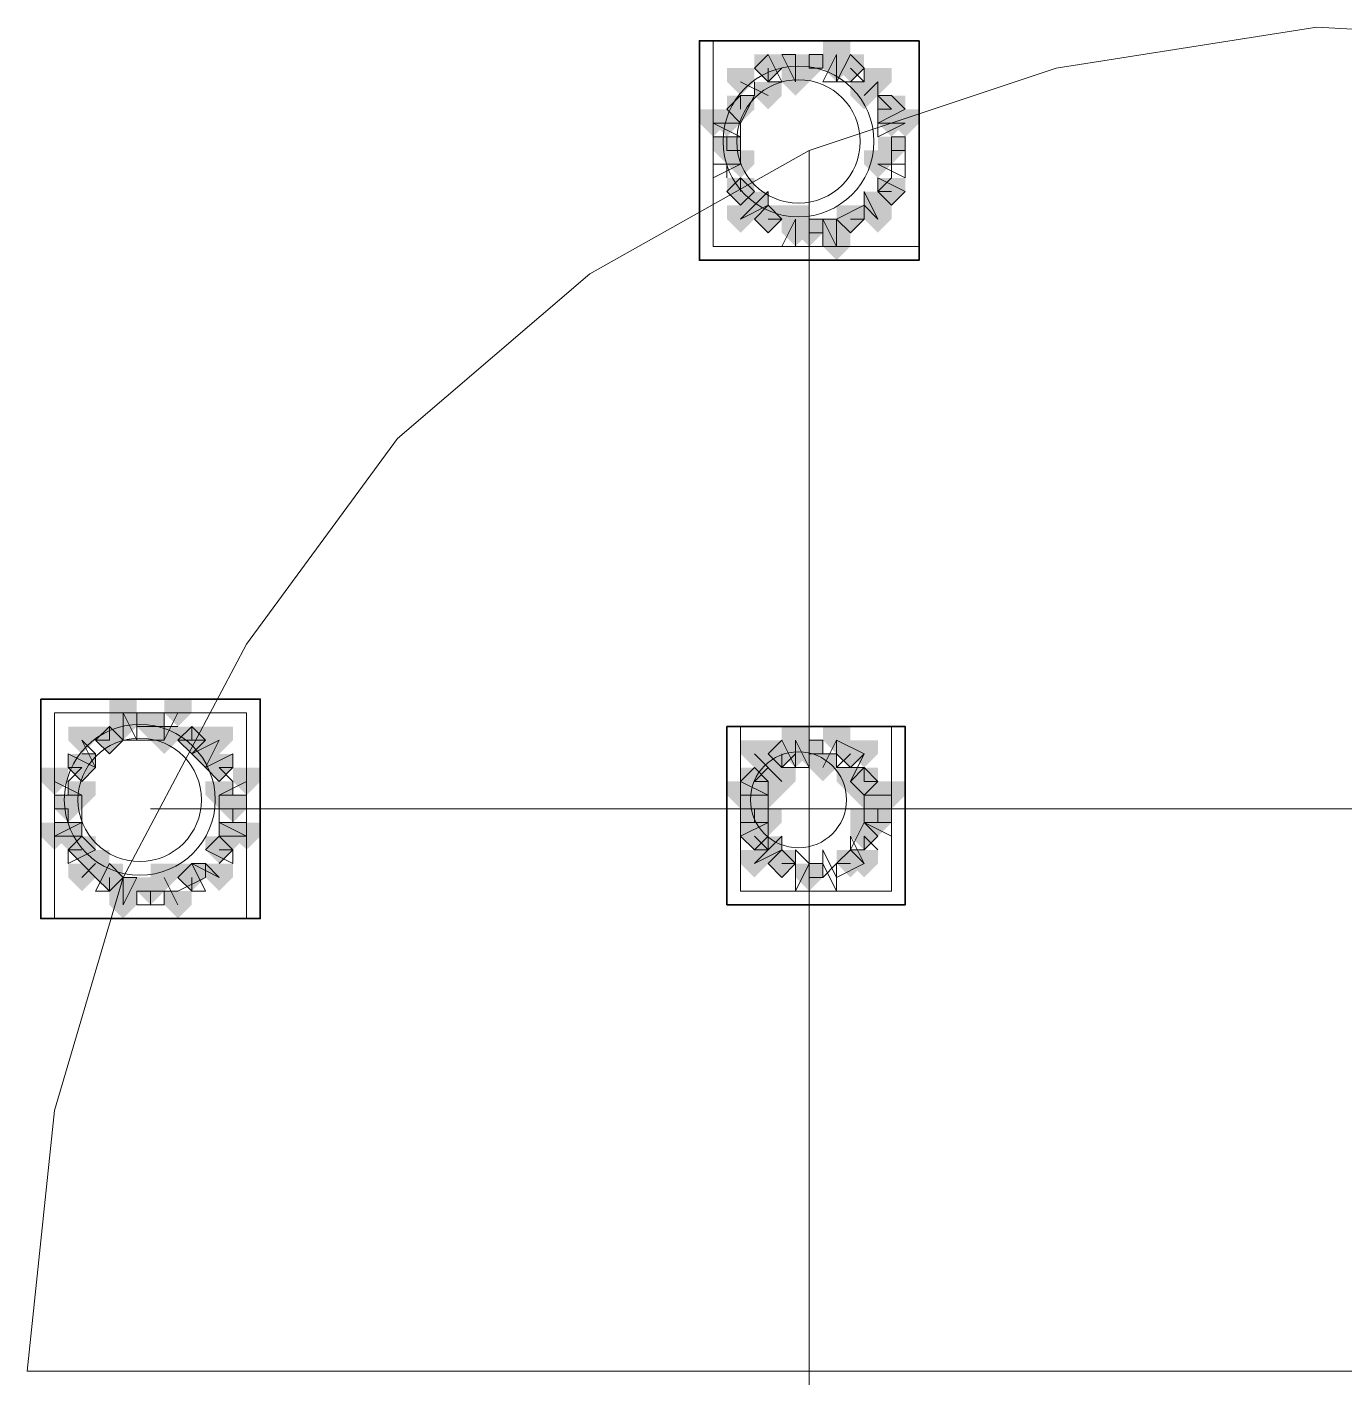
# Model space of a CAD drawing. Header units: millimetres. Extents: x 2315 to 4619, y 1334 to 1897.
# Drawn here: x 4194.02 to 4199.89, y 1541.67 to 1547.68 of the extents above; entities that cross this region are included whole.
import ezdxf

# ---------------------------------------------------------------- set-up
doc = ezdxf.new("R2010")
doc.units = ezdxf.units.MM
for name, color, linetype, true_color in [('PDF_10', 7, 'Continuous', 0x00b85c), ('PDF_AXIS', 7, 'Continuous', 0x00b85c), ('PDF_柱构件', 7, 'Continuous', 0x00b85c), ('PDF_转运站初步方案', 7, 'Continuous', 0x00b85c)]:
    doc.layers.add(name, color=color, linetype=linetype, true_color=true_color)
doc.layers.add('PDF_中心线层', color=1, linetype='Continuous')
doc.layers.add('PDF_粗实线层', color=7, linetype='Continuous')

msp = doc.modelspace()

# ---------------------------------------------------------------- hatches: boundary and pattern name
at = {"layer": 'PDF_10', "transparency": 33554559}
for points in [[(4197.321, 1547.5601), (4197.26, 1547.5601), (4197.26, 1547.499), (4197.321, 1547.4379), (4197.3821, 1547.499), (4197.3821, 1547.5601)], [(4197.321, 1547.5601), (4197.26, 1547.5601), (4197.26, 1547.499), (4197.321, 1547.4379), (4197.3821, 1547.499), (4197.3821, 1547.5601)], [(4197.5043, 1547.5601), (4197.4432, 1547.5601), (4197.4432, 1547.499), (4197.5043, 1547.4379), (4197.5654, 1547.499), (4197.5654, 1547.5601)], [(4197.5043, 1547.5601), (4197.4432, 1547.5601), (4197.4432, 1547.499), (4197.5043, 1547.4379), (4197.5654, 1547.499), (4197.5654, 1547.5601)], [(4197.6875, 1547.5601), (4197.6264, 1547.5601), (4197.6264, 1547.499), (4197.6875, 1547.4379), (4197.7486, 1547.499), (4197.7486, 1547.5601)], [(4197.6875, 1547.5601), (4197.6264, 1547.5601), (4197.6264, 1547.499), (4197.6875, 1547.4379), (4197.7486, 1547.499), (4197.7486, 1547.5601)], [(4197.1989, 1547.3768), (4197.1378, 1547.3768), (4197.1378, 1547.3157), (4197.1989, 1547.2547), (4197.26, 1547.3157), (4197.26, 1547.3768)], [(4197.1989, 1547.3768), (4197.1378, 1547.3768), (4197.1378, 1547.3157), (4197.1989, 1547.2547), (4197.26, 1547.3157), (4197.26, 1547.3768)], [(4197.1989, 1547.3768), (4197.1378, 1547.3768), (4197.1378, 1547.3157), (4197.1989, 1547.2547), (4197.26, 1547.3157), (4197.26, 1547.3768)], [(4197.8708, 1547.3768), (4197.8097, 1547.3768), (4197.8097, 1547.3157), (4197.8708, 1547.2547), (4197.9318, 1547.3157), (4197.9318, 1547.3768)], [(4197.8708, 1547.3768), (4197.8097, 1547.3768), (4197.8097, 1547.3157), (4197.8708, 1547.2547), (4197.9318, 1547.3157), (4197.9318, 1547.3768)], [(4197.1378, 1547.1936), (4197.0767, 1547.1936), (4197.0767, 1547.1325), (4197.1378, 1547.0714), (4197.1989, 1547.1325), (4197.1989, 1547.1936)], [(4197.1378, 1547.1936), (4197.0767, 1547.1936), (4197.0767, 1547.1325), (4197.1378, 1547.0714), (4197.1989, 1547.1325), (4197.1989, 1547.1936)], [(4197.8708, 1547.1936), (4197.8097, 1547.1936), (4197.8097, 1547.1325), (4197.8708, 1547.0714), (4197.9318, 1547.1325), (4197.9318, 1547.1936)], [(4197.8708, 1547.1936), (4197.8097, 1547.1936), (4197.8097, 1547.1325), (4197.8708, 1547.0714), (4197.9318, 1547.1325), (4197.9318, 1547.1936)], [(4197.1989, 1547.0103), (4197.1378, 1547.0103), (4197.1378, 1546.9493), (4197.1989, 1546.8882), (4197.26, 1546.9493), (4197.26, 1547.0103)], [(4197.1989, 1547.0103), (4197.1378, 1547.0103), (4197.1378, 1546.9493), (4197.1989, 1546.8882), (4197.26, 1546.9493), (4197.26, 1547.0103)], [(4197.1989, 1547.0103), (4197.1378, 1547.0103), (4197.1378, 1546.9493), (4197.1989, 1546.8882), (4197.26, 1546.9493), (4197.26, 1547.0103)], [(4197.8708, 1547.0103), (4197.8097, 1547.0103), (4197.8097, 1546.9493), (4197.8708, 1546.8882), (4197.9318, 1546.9493), (4197.9318, 1547.0103)], [(4197.8708, 1547.0103), (4197.8097, 1547.0103), (4197.8097, 1546.9493), (4197.8708, 1546.8882), (4197.9318, 1546.9493), (4197.9318, 1547.0103)], [(4197.321, 1546.8882), (4197.26, 1546.8882), (4197.26, 1546.8271), (4197.321, 1546.766), (4197.3821, 1546.8271), (4197.3821, 1546.8882)], [(4197.321, 1546.8882), (4197.26, 1546.8882), (4197.26, 1546.8271), (4197.321, 1546.766), (4197.3821, 1546.8271), (4197.3821, 1546.8882)], [(4197.321, 1546.8882), (4197.26, 1546.8882), (4197.26, 1546.8271), (4197.321, 1546.766), (4197.3821, 1546.8271), (4197.3821, 1546.8882)], [(4197.6875, 1546.8882), (4197.6264, 1546.8882), (4197.6264, 1546.8271), (4197.6875, 1546.766), (4197.7486, 1546.8271), (4197.7486, 1546.8882)], [(4197.6875, 1546.8882), (4197.6264, 1546.8882), (4197.6264, 1546.8271), (4197.6875, 1546.766), (4197.7486, 1546.8271), (4197.7486, 1546.8882)], [(4197.5043, 1546.8271), (4197.4432, 1546.8271), (4197.4432, 1546.766), (4197.5043, 1546.7049), (4197.5654, 1546.766), (4197.5654, 1546.8271)], [(4197.5043, 1546.8271), (4197.4432, 1546.8271), (4197.4432, 1546.766), (4197.5043, 1546.7049), (4197.5654, 1546.766), (4197.5654, 1546.8271)], [(4197.5043, 1546.8271), (4197.4432, 1546.8271), (4197.4432, 1546.766), (4197.5043, 1546.7049), (4197.5654, 1546.766), (4197.5654, 1546.8271)], [(4194.5724, 1544.6282), (4194.5113, 1544.6282), (4194.5113, 1544.5671), (4194.5724, 1544.506), (4194.6335, 1544.5671), (4194.6335, 1544.6282)], [(4194.5724, 1544.6282), (4194.5113, 1544.6282), (4194.5113, 1544.5671), (4194.5724, 1544.506), (4194.6335, 1544.5671), (4194.6335, 1544.6282)], [(4194.5724, 1544.6282), (4194.5113, 1544.6282), (4194.5113, 1544.5671), (4194.5724, 1544.506), (4194.6335, 1544.5671), (4194.6335, 1544.6282)], [(4194.3891, 1544.5671), (4194.3281, 1544.5671), (4194.3281, 1544.506), (4194.3891, 1544.4449), (4194.4502, 1544.506), (4194.4502, 1544.5671)], [(4194.3891, 1544.5671), (4194.3281, 1544.5671), (4194.3281, 1544.506), (4194.3891, 1544.4449), (4194.4502, 1544.506), (4194.4502, 1544.5671)], [(4194.7556, 1544.5671), (4194.6946, 1544.5671), (4194.6946, 1544.506), (4194.7556, 1544.4449), (4194.8167, 1544.506), (4194.8167, 1544.5671)], [(4194.7556, 1544.5671), (4194.6946, 1544.5671), (4194.6946, 1544.506), (4194.7556, 1544.4449), (4194.8167, 1544.506), (4194.8167, 1544.5671)], [(4197.3821, 1544.506), (4197.321, 1544.506), (4197.321, 1544.4449), (4197.3821, 1544.3839), (4197.4432, 1544.4449), (4197.4432, 1544.506)], [(4197.3821, 1544.506), (4197.321, 1544.506), (4197.321, 1544.4449), (4197.3821, 1544.3839), (4197.4432, 1544.4449), (4197.4432, 1544.506)], [(4197.5043, 1544.506), (4197.4432, 1544.506), (4197.4432, 1544.4449), (4197.5043, 1544.3839), (4197.5654, 1544.4449), (4197.5654, 1544.506)], [(4197.5043, 1544.506), (4197.4432, 1544.506), (4197.4432, 1544.4449), (4197.5043, 1544.3839), (4197.5654, 1544.4449), (4197.5654, 1544.506)], [(4197.6875, 1544.506), (4197.6264, 1544.506), (4197.6264, 1544.4449), (4197.6875, 1544.3839), (4197.7486, 1544.4449), (4197.7486, 1544.506)], [(4197.6875, 1544.506), (4197.6264, 1544.506), (4197.6264, 1544.4449), (4197.6875, 1544.3839), (4197.7486, 1544.4449), (4197.7486, 1544.506)], [(4194.267, 1544.4449), (4194.2059, 1544.4449), (4194.2059, 1544.3839), (4194.267, 1544.3228), (4194.3281, 1544.3839), (4194.3281, 1544.4449)], [(4194.267, 1544.4449), (4194.2059, 1544.4449), (4194.2059, 1544.3839), (4194.267, 1544.3228), (4194.3281, 1544.3839), (4194.3281, 1544.4449)], [(4194.8778, 1544.4449), (4194.8167, 1544.4449), (4194.8167, 1544.3839), (4194.8778, 1544.3228), (4194.9389, 1544.3839), (4194.9389, 1544.4449)], [(4194.8778, 1544.4449), (4194.8167, 1544.4449), (4194.8167, 1544.3839), (4194.8778, 1544.3228), (4194.9389, 1544.3839), (4194.9389, 1544.4449)], [(4197.26, 1544.3839), (4197.1989, 1544.3839), (4197.1989, 1544.3228), (4197.26, 1544.2617), (4197.321, 1544.3228), (4197.321, 1544.3839)], [(4197.26, 1544.3839), (4197.1989, 1544.3839), (4197.1989, 1544.3228), (4197.26, 1544.2617), (4197.321, 1544.3228), (4197.321, 1544.3839)], [(4197.7486, 1544.3839), (4197.6875, 1544.3839), (4197.6875, 1544.3228), (4197.7486, 1544.2617), (4197.8097, 1544.3228), (4197.8097, 1544.3839)], [(4197.7486, 1544.3839), (4197.6875, 1544.3839), (4197.6875, 1544.3228), (4197.7486, 1544.2617), (4197.8097, 1544.3228), (4197.8097, 1544.3839)], [(4194.2059, 1544.2617), (4194.1448, 1544.2617), (4194.1448, 1544.2006), (4194.2059, 1544.1395), (4194.267, 1544.2006), (4194.267, 1544.2617)], [(4194.2059, 1544.2617), (4194.1448, 1544.2617), (4194.1448, 1544.2006), (4194.2059, 1544.1395), (4194.267, 1544.2006), (4194.267, 1544.2617)], [(4194.9389, 1544.2617), (4194.8778, 1544.2617), (4194.8778, 1544.2006), (4194.9389, 1544.1395), (4195, 1544.2006), (4195, 1544.2617)], [(4194.9389, 1544.2617), (4194.8778, 1544.2617), (4194.8778, 1544.2006), (4194.9389, 1544.1395), (4195, 1544.2006), (4195, 1544.2617)], [(4194.9389, 1544.2617), (4194.8778, 1544.2617), (4194.8778, 1544.2006), (4194.9389, 1544.1395), (4195, 1544.2006), (4195, 1544.2617)], [(4197.26, 1544.2617), (4197.1989, 1544.2617), (4197.1989, 1544.2006), (4197.26, 1544.1395), (4197.321, 1544.2006), (4197.321, 1544.2617)], [(4197.26, 1544.2617), (4197.1989, 1544.2617), (4197.1989, 1544.2006), (4197.26, 1544.1395), (4197.321, 1544.2006), (4197.321, 1544.2617)], [(4197.8097, 1544.2617), (4197.7486, 1544.2617), (4197.7486, 1544.2006), (4197.8097, 1544.1395), (4197.8708, 1544.2006), (4197.8708, 1544.2617)], [(4197.8097, 1544.2617), (4197.7486, 1544.2617), (4197.7486, 1544.2006), (4197.8097, 1544.1395), (4197.8708, 1544.2006), (4197.8708, 1544.2617)], [(4197.26, 1544.1395), (4197.1989, 1544.1395), (4197.1989, 1544.0784), (4197.26, 1544.0174), (4197.321, 1544.0784), (4197.321, 1544.1395)], [(4197.26, 1544.1395), (4197.1989, 1544.1395), (4197.1989, 1544.0784), (4197.26, 1544.0174), (4197.321, 1544.0784), (4197.321, 1544.1395)], [(4197.7486, 1544.1395), (4197.6875, 1544.1395), (4197.6875, 1544.0784), (4197.7486, 1544.0174), (4197.8097, 1544.0784), (4197.8097, 1544.1395)], [(4197.7486, 1544.1395), (4197.6875, 1544.1395), (4197.6875, 1544.0784), (4197.7486, 1544.0174), (4197.8097, 1544.0784), (4197.8097, 1544.1395)], [(4194.267, 1544.0784), (4194.2059, 1544.0784), (4194.2059, 1544.0174), (4194.267, 1543.9563), (4194.3281, 1544.0174), (4194.3281, 1544.0784)], [(4194.267, 1544.0784), (4194.2059, 1544.0784), (4194.2059, 1544.0174), (4194.267, 1543.9563), (4194.3281, 1544.0174), (4194.3281, 1544.0784)], [(4194.8778, 1544.0784), (4194.8167, 1544.0784), (4194.8167, 1544.0174), (4194.8778, 1543.9563), (4194.9389, 1544.0174), (4194.9389, 1544.0784)], [(4194.8778, 1544.0784), (4194.8167, 1544.0784), (4194.8167, 1544.0174), (4194.8778, 1543.9563), (4194.9389, 1544.0174), (4194.9389, 1544.0784)], [(4197.3821, 1544.0174), (4197.321, 1544.0174), (4197.321, 1543.9563), (4197.3821, 1543.8952), (4197.4432, 1543.9563), (4197.4432, 1544.0174)], [(4197.3821, 1544.0174), (4197.321, 1544.0174), (4197.321, 1543.9563), (4197.3821, 1543.8952), (4197.4432, 1543.9563), (4197.4432, 1544.0174)], [(4197.3821, 1544.0174), (4197.321, 1544.0174), (4197.321, 1543.9563), (4197.3821, 1543.8952), (4197.4432, 1543.9563), (4197.4432, 1544.0174)], [(4197.6875, 1544.0174), (4197.6264, 1544.0174), (4197.6264, 1543.9563), (4197.6875, 1543.8952), (4197.7486, 1543.9563), (4197.7486, 1544.0174)], [(4197.6875, 1544.0174), (4197.6264, 1544.0174), (4197.6264, 1543.9563), (4197.6875, 1543.8952), (4197.7486, 1543.9563), (4197.7486, 1544.0174)], [(4194.3891, 1543.9563), (4194.3281, 1543.9563), (4194.3281, 1543.8952), (4194.3891, 1543.8341), (4194.4502, 1543.8952), (4194.4502, 1543.9563)], [(4194.3891, 1543.9563), (4194.3281, 1543.9563), (4194.3281, 1543.8952), (4194.3891, 1543.8341), (4194.4502, 1543.8952), (4194.4502, 1543.9563)], [(4194.7556, 1543.9563), (4194.6946, 1543.9563), (4194.6946, 1543.8952), (4194.7556, 1543.8341), (4194.8167, 1543.8952), (4194.8167, 1543.9563)], [(4194.7556, 1543.9563), (4194.6946, 1543.9563), (4194.6946, 1543.8952), (4194.7556, 1543.8341), (4194.8167, 1543.8952), (4194.8167, 1543.9563)], [(4197.5043, 1543.9563), (4197.4432, 1543.9563), (4197.4432, 1543.8952), (4197.5043, 1543.8341), (4197.5654, 1543.8952), (4197.5654, 1543.9563)], [(4197.5043, 1543.9563), (4197.4432, 1543.9563), (4197.4432, 1543.8952), (4197.5043, 1543.8341), (4197.5654, 1543.8952), (4197.5654, 1543.9563)], [(4194.5724, 1543.8952), (4194.5113, 1543.8952), (4194.5113, 1543.8341), (4194.5724, 1543.773), (4194.6335, 1543.8341), (4194.6335, 1543.8952)], [(4194.5724, 1543.8952), (4194.5113, 1543.8952), (4194.5113, 1543.8341), (4194.5724, 1543.773), (4194.6335, 1543.8341), (4194.6335, 1543.8952)]]:
    msp.add_hatch(color=256, dxfattribs=at).paths.add_polyline_path(points)
at = {"layer": 'PDF_柱构件', "transparency": 33554559}
for points in [[(4197.6264, 1547.6211), (4197.5654, 1547.6211), (4197.5654, 1547.5601), (4197.6264, 1547.499), (4197.6875, 1547.5601), (4197.6875, 1547.6211)], [(4197.4432, 1547.5601), (4197.3821, 1547.5601), (4197.3821, 1547.499), (4197.4432, 1547.4379), (4197.5043, 1547.499), (4197.5043, 1547.5601)], [(4197.6264, 1547.5601), (4197.5654, 1547.5601), (4197.5654, 1547.499), (4197.6264, 1547.4379), (4197.6875, 1547.499), (4197.6875, 1547.5601)], [(4197.1989, 1547.499), (4197.1378, 1547.499), (4197.1378, 1547.4379), (4197.1989, 1547.3768), (4197.26, 1547.4379), (4197.26, 1547.499)], [(4197.4432, 1547.499), (4197.3821, 1547.499), (4197.3821, 1547.4379), (4197.4432, 1547.3768), (4197.5043, 1547.4379), (4197.5043, 1547.499)], [(4197.8097, 1547.499), (4197.7486, 1547.499), (4197.7486, 1547.4379), (4197.8097, 1547.3768), (4197.8708, 1547.4379), (4197.8708, 1547.499)], [(4197.321, 1547.4379), (4197.26, 1547.4379), (4197.26, 1547.3768), (4197.321, 1547.3157), (4197.3821, 1547.3768), (4197.3821, 1547.4379)], [(4197.7486, 1547.4379), (4197.6875, 1547.4379), (4197.6875, 1547.3768), (4197.7486, 1547.3157), (4197.8097, 1547.3768), (4197.8097, 1547.4379)], [(4197.0767, 1547.3157), (4197.0156, 1547.3157), (4197.0156, 1547.2547), (4197.0767, 1547.1936), (4197.1378, 1547.2547), (4197.1378, 1547.3157)], [(4197.1378, 1547.3157), (4197.0767, 1547.3157), (4197.0767, 1547.2547), (4197.1378, 1547.1936), (4197.1989, 1547.2547), (4197.1989, 1547.3157)], [(4197.8708, 1547.3157), (4197.8097, 1547.3157), (4197.8097, 1547.2547), (4197.8708, 1547.1936), (4197.9318, 1547.2547), (4197.9318, 1547.3157)], [(4197.9318, 1547.3157), (4197.8708, 1547.3157), (4197.8708, 1547.2547), (4197.9318, 1547.1936), (4197.9929, 1547.2547), (4197.9929, 1547.3157)], [(4197.1989, 1547.1325), (4197.1378, 1547.1325), (4197.1378, 1547.0714), (4197.1989, 1547.0103), (4197.26, 1547.0714), (4197.26, 1547.1325)], [(4197.8097, 1547.1325), (4197.7486, 1547.1325), (4197.7486, 1547.0714), (4197.8097, 1547.0103), (4197.8708, 1547.0714), (4197.8708, 1547.1325)], [(4197.26, 1546.9493), (4197.1989, 1546.9493), (4197.1989, 1546.8882), (4197.26, 1546.8271), (4197.321, 1546.8882), (4197.321, 1546.9493)], [(4197.8097, 1546.9493), (4197.7486, 1546.9493), (4197.7486, 1546.8882), (4197.8097, 1546.8271), (4197.8708, 1546.8882), (4197.8708, 1546.9493)], [(4197.1989, 1546.8882), (4197.1378, 1546.8882), (4197.1378, 1546.8271), (4197.1989, 1546.766), (4197.26, 1546.8271), (4197.26, 1546.8882)], [(4197.4432, 1546.8882), (4197.3821, 1546.8882), (4197.3821, 1546.8271), (4197.4432, 1546.766), (4197.5043, 1546.8271), (4197.5043, 1546.8882)], [(4197.8097, 1546.8882), (4197.7486, 1546.8882), (4197.7486, 1546.8271), (4197.8097, 1546.766), (4197.8708, 1546.8271), (4197.8708, 1546.8882)], [(4197.4432, 1546.8271), (4197.3821, 1546.8271), (4197.3821, 1546.766), (4197.4432, 1546.7049), (4197.5043, 1546.766), (4197.5043, 1546.8271)], [(4197.6264, 1546.8271), (4197.5654, 1546.8271), (4197.5654, 1546.766), (4197.6264, 1546.7049), (4197.6875, 1546.766), (4197.6875, 1546.8271)], [(4197.6264, 1546.766), (4197.5654, 1546.766), (4197.5654, 1546.7049), (4197.6264, 1546.6439), (4197.6875, 1546.7049), (4197.6875, 1546.766)], [(4194.4502, 1544.6893), (4194.3891, 1544.6893), (4194.3891, 1544.6282), (4194.4502, 1544.5671), (4194.5113, 1544.6282), (4194.5113, 1544.6893)], [(4194.6946, 1544.6893), (4194.6335, 1544.6893), (4194.6335, 1544.6282), (4194.6946, 1544.5671), (4194.7556, 1544.6282), (4194.7556, 1544.6893)], [(4194.4502, 1544.6282), (4194.3891, 1544.6282), (4194.3891, 1544.5671), (4194.4502, 1544.506), (4194.5113, 1544.5671), (4194.5113, 1544.6282)], [(4194.267, 1544.5671), (4194.2059, 1544.5671), (4194.2059, 1544.506), (4194.267, 1544.4449), (4194.3281, 1544.506), (4194.3281, 1544.5671)], [(4194.6335, 1544.5671), (4194.5724, 1544.5671), (4194.5724, 1544.506), (4194.6335, 1544.4449), (4194.6946, 1544.506), (4194.6946, 1544.5671)], [(4194.8778, 1544.5671), (4194.8167, 1544.5671), (4194.8167, 1544.506), (4194.8778, 1544.4449), (4194.9389, 1544.506), (4194.9389, 1544.5671)], [(4197.4432, 1544.5671), (4197.3821, 1544.5671), (4197.3821, 1544.506), (4197.4432, 1544.4449), (4197.5043, 1544.506), (4197.5043, 1544.5671)], [(4197.6264, 1544.5671), (4197.5654, 1544.5671), (4197.5654, 1544.506), (4197.6264, 1544.4449), (4197.6875, 1544.506), (4197.6875, 1544.5671)], [(4194.8167, 1544.506), (4194.7556, 1544.506), (4194.7556, 1544.4449), (4194.8167, 1544.3839), (4194.8778, 1544.4449), (4194.8778, 1544.506)], [(4197.26, 1544.506), (4197.1989, 1544.506), (4197.1989, 1544.4449), (4197.26, 1544.3839), (4197.321, 1544.4449), (4197.321, 1544.506)], [(4197.4432, 1544.506), (4197.3821, 1544.506), (4197.3821, 1544.4449), (4197.4432, 1544.3839), (4197.5043, 1544.4449), (4197.5043, 1544.506)], [(4197.7486, 1544.506), (4197.6875, 1544.506), (4197.6875, 1544.4449), (4197.7486, 1544.3839), (4197.8097, 1544.4449), (4197.8097, 1544.506)], [(4197.321, 1544.4449), (4197.26, 1544.4449), (4197.26, 1544.3839), (4197.321, 1544.3228), (4197.3821, 1544.3839), (4197.3821, 1544.4449)], [(4197.5654, 1544.4449), (4197.5043, 1544.4449), (4197.5043, 1544.3839), (4197.5654, 1544.3228), (4197.6264, 1544.3839), (4197.6264, 1544.4449)], [(4194.1448, 1544.3839), (4194.0837, 1544.3839), (4194.0837, 1544.3228), (4194.1448, 1544.2617), (4194.2059, 1544.3228), (4194.2059, 1544.3839)], [(4195, 1544.3839), (4194.9389, 1544.3839), (4194.9389, 1544.3228), (4195, 1544.2617), (4195.061, 1544.3228), (4195.061, 1544.3839)], [(4197.3821, 1544.3839), (4197.321, 1544.3839), (4197.321, 1544.3228), (4197.3821, 1544.2617), (4197.4432, 1544.3228), (4197.4432, 1544.3839)], [(4197.6875, 1544.3839), (4197.6264, 1544.3839), (4197.6264, 1544.3228), (4197.6875, 1544.2617), (4197.7486, 1544.3228), (4197.7486, 1544.3839)], [(4194.267, 1544.3228), (4194.2059, 1544.3228), (4194.2059, 1544.2617), (4194.267, 1544.2006), (4194.3281, 1544.2617), (4194.3281, 1544.3228)], [(4194.8778, 1544.3228), (4194.8167, 1544.3228), (4194.8167, 1544.2617), (4194.8778, 1544.2006), (4194.9389, 1544.2617), (4194.9389, 1544.3228)], [(4197.1989, 1544.3228), (4197.1378, 1544.3228), (4197.1378, 1544.2617), (4197.1989, 1544.2006), (4197.26, 1544.2617), (4197.26, 1544.3228)], [(4197.26, 1544.3228), (4197.1989, 1544.3228), (4197.1989, 1544.2617), (4197.26, 1544.2006), (4197.321, 1544.2617), (4197.321, 1544.3228)], [(4197.321, 1544.3228), (4197.26, 1544.3228), (4197.26, 1544.2617), (4197.321, 1544.2006), (4197.3821, 1544.2617), (4197.3821, 1544.3228)], [(4197.7486, 1544.3228), (4197.6875, 1544.3228), (4197.6875, 1544.2617), (4197.7486, 1544.2006), (4197.8097, 1544.2617), (4197.8097, 1544.3228)], [(4197.8097, 1544.3228), (4197.7486, 1544.3228), (4197.7486, 1544.2617), (4197.8097, 1544.2006), (4197.8708, 1544.2617), (4197.8708, 1544.3228)], [(4197.8708, 1544.3228), (4197.8097, 1544.3228), (4197.8097, 1544.2617), (4197.8708, 1544.2006), (4197.9318, 1544.2617), (4197.9318, 1544.3228)], [(4197.26, 1544.2006), (4197.1989, 1544.2006), (4197.1989, 1544.1395), (4197.26, 1544.0784), (4197.321, 1544.1395), (4197.321, 1544.2006)], [(4197.321, 1544.2006), (4197.26, 1544.2006), (4197.26, 1544.1395), (4197.321, 1544.0784), (4197.3821, 1544.1395), (4197.3821, 1544.2006)], [(4197.7486, 1544.2006), (4197.6875, 1544.2006), (4197.6875, 1544.1395), (4197.7486, 1544.0784), (4197.8097, 1544.1395), (4197.8097, 1544.2006)], [(4197.8097, 1544.2006), (4197.7486, 1544.2006), (4197.7486, 1544.1395), (4197.8097, 1544.0784), (4197.8708, 1544.1395), (4197.8708, 1544.2006)], [(4194.1448, 1544.1395), (4194.0837, 1544.1395), (4194.0837, 1544.0784), (4194.1448, 1544.0174), (4194.2059, 1544.0784), (4194.2059, 1544.1395)], [(4194.2059, 1544.1395), (4194.1448, 1544.1395), (4194.1448, 1544.0784), (4194.2059, 1544.0174), (4194.267, 1544.0784), (4194.267, 1544.1395)], [(4194.9389, 1544.1395), (4194.8778, 1544.1395), (4194.8778, 1544.0784), (4194.9389, 1544.0174), (4195, 1544.0784), (4195, 1544.1395)], [(4195, 1544.1395), (4194.9389, 1544.1395), (4194.9389, 1544.0784), (4195, 1544.0174), (4195.061, 1544.0784), (4195.061, 1544.1395)], [(4197.321, 1544.0784), (4197.26, 1544.0784), (4197.26, 1544.0174), (4197.321, 1543.9563), (4197.3821, 1544.0174), (4197.3821, 1544.0784)], [(4194.3281, 1544.0174), (4194.267, 1544.0174), (4194.267, 1543.9563), (4194.3281, 1543.8952), (4194.3891, 1543.9563), (4194.3891, 1544.0174)], [(4197.26, 1544.0174), (4197.1989, 1544.0174), (4197.1989, 1543.9563), (4197.26, 1543.8952), (4197.321, 1543.9563), (4197.321, 1544.0174)], [(4197.7486, 1544.0174), (4197.6875, 1544.0174), (4197.6875, 1543.9563), (4197.7486, 1543.8952), (4197.8097, 1543.9563), (4197.8097, 1544.0174)], [(4194.267, 1543.9563), (4194.2059, 1543.9563), (4194.2059, 1543.8952), (4194.267, 1543.8341), (4194.3281, 1543.8952), (4194.3281, 1543.9563)], [(4194.6335, 1543.9563), (4194.5724, 1543.9563), (4194.5724, 1543.8952), (4194.6335, 1543.8341), (4194.6946, 1543.8952), (4194.6946, 1543.9563)], [(4194.8778, 1543.9563), (4194.8167, 1543.9563), (4194.8167, 1543.8952), (4194.8778, 1543.8341), (4194.9389, 1543.8952), (4194.9389, 1543.9563)], [(4194.4502, 1543.8952), (4194.3891, 1543.8952), (4194.3891, 1543.8341), (4194.4502, 1543.773), (4194.5113, 1543.8341), (4194.5113, 1543.8952)], [(4194.4502, 1543.8341), (4194.3891, 1543.8341), (4194.3891, 1543.773), (4194.4502, 1543.712), (4194.5113, 1543.773), (4194.5113, 1543.8341)], [(4194.6946, 1543.8341), (4194.6335, 1543.8341), (4194.6335, 1543.773), (4194.6946, 1543.712), (4194.7556, 1543.773), (4194.7556, 1543.8341)]]:
    msp.add_hatch(color=256, dxfattribs=at).paths.add_polyline_path(points)
at = {"layer": 'PDF_转运站初步方案', "transparency": 33554559}
for points in [[(4197.321, 1547.5601), (4197.26, 1547.5601), (4197.26, 1547.499), (4197.321, 1547.4379), (4197.3821, 1547.499), (4197.3821, 1547.5601)], [(4197.321, 1547.5601), (4197.26, 1547.5601), (4197.26, 1547.499), (4197.321, 1547.4379), (4197.3821, 1547.499), (4197.3821, 1547.5601)], [(4197.5043, 1547.5601), (4197.4432, 1547.5601), (4197.4432, 1547.499), (4197.5043, 1547.4379), (4197.5654, 1547.499), (4197.5654, 1547.5601)], [(4197.5043, 1547.5601), (4197.4432, 1547.5601), (4197.4432, 1547.499), (4197.5043, 1547.4379), (4197.5654, 1547.499), (4197.5654, 1547.5601)], [(4197.6875, 1547.5601), (4197.6264, 1547.5601), (4197.6264, 1547.499), (4197.6875, 1547.4379), (4197.7486, 1547.499), (4197.7486, 1547.5601)], [(4197.6875, 1547.5601), (4197.6264, 1547.5601), (4197.6264, 1547.499), (4197.6875, 1547.4379), (4197.7486, 1547.499), (4197.7486, 1547.5601)], [(4197.1989, 1547.3768), (4197.1378, 1547.3768), (4197.1378, 1547.3157), (4197.1989, 1547.2547), (4197.26, 1547.3157), (4197.26, 1547.3768)], [(4197.1989, 1547.3768), (4197.1378, 1547.3768), (4197.1378, 1547.3157), (4197.1989, 1547.2547), (4197.26, 1547.3157), (4197.26, 1547.3768)], [(4197.8708, 1547.3768), (4197.8097, 1547.3768), (4197.8097, 1547.3157), (4197.8708, 1547.2547), (4197.9318, 1547.3157), (4197.9318, 1547.3768)], [(4197.8708, 1547.3768), (4197.8097, 1547.3768), (4197.8097, 1547.3157), (4197.8708, 1547.2547), (4197.9318, 1547.3157), (4197.9318, 1547.3768)], [(4197.1378, 1547.1936), (4197.0767, 1547.1936), (4197.0767, 1547.1325), (4197.1378, 1547.0714), (4197.1989, 1547.1325), (4197.1989, 1547.1936)], [(4197.1378, 1547.1936), (4197.0767, 1547.1936), (4197.0767, 1547.1325), (4197.1378, 1547.0714), (4197.1989, 1547.1325), (4197.1989, 1547.1936)], [(4197.8708, 1547.1936), (4197.8097, 1547.1936), (4197.8097, 1547.1325), (4197.8708, 1547.0714), (4197.9318, 1547.1325), (4197.9318, 1547.1936)], [(4197.8708, 1547.1936), (4197.8097, 1547.1936), (4197.8097, 1547.1325), (4197.8708, 1547.0714), (4197.9318, 1547.1325), (4197.9318, 1547.1936)], [(4197.1989, 1547.0103), (4197.1378, 1547.0103), (4197.1378, 1546.9493), (4197.1989, 1546.8882), (4197.26, 1546.9493), (4197.26, 1547.0103)], [(4197.1989, 1547.0103), (4197.1378, 1547.0103), (4197.1378, 1546.9493), (4197.1989, 1546.8882), (4197.26, 1546.9493), (4197.26, 1547.0103)], [(4197.8708, 1547.0103), (4197.8097, 1547.0103), (4197.8097, 1546.9493), (4197.8708, 1546.8882), (4197.9318, 1546.9493), (4197.9318, 1547.0103)], [(4197.8708, 1547.0103), (4197.8097, 1547.0103), (4197.8097, 1546.9493), (4197.8708, 1546.8882), (4197.9318, 1546.9493), (4197.9318, 1547.0103)], [(4197.321, 1546.8882), (4197.26, 1546.8882), (4197.26, 1546.8271), (4197.321, 1546.766), (4197.3821, 1546.8271), (4197.3821, 1546.8882)], [(4197.321, 1546.8882), (4197.26, 1546.8882), (4197.26, 1546.8271), (4197.321, 1546.766), (4197.3821, 1546.8271), (4197.3821, 1546.8882)], [(4197.6875, 1546.8882), (4197.6264, 1546.8882), (4197.6264, 1546.8271), (4197.6875, 1546.766), (4197.7486, 1546.8271), (4197.7486, 1546.8882)], [(4197.6875, 1546.8882), (4197.6264, 1546.8882), (4197.6264, 1546.8271), (4197.6875, 1546.766), (4197.7486, 1546.8271), (4197.7486, 1546.8882)], [(4197.5043, 1546.8271), (4197.4432, 1546.8271), (4197.4432, 1546.766), (4197.5043, 1546.7049), (4197.5654, 1546.766), (4197.5654, 1546.8271)], [(4197.5043, 1546.8271), (4197.4432, 1546.8271), (4197.4432, 1546.766), (4197.5043, 1546.7049), (4197.5654, 1546.766), (4197.5654, 1546.8271)], [(4194.5724, 1544.6282), (4194.5113, 1544.6282), (4194.5113, 1544.5671), (4194.5724, 1544.506), (4194.6335, 1544.5671), (4194.6335, 1544.6282)], [(4194.5724, 1544.6282), (4194.5113, 1544.6282), (4194.5113, 1544.5671), (4194.5724, 1544.506), (4194.6335, 1544.5671), (4194.6335, 1544.6282)], [(4194.3891, 1544.5671), (4194.3281, 1544.5671), (4194.3281, 1544.506), (4194.3891, 1544.4449), (4194.4502, 1544.506), (4194.4502, 1544.5671)], [(4194.3891, 1544.5671), (4194.3281, 1544.5671), (4194.3281, 1544.506), (4194.3891, 1544.4449), (4194.4502, 1544.506), (4194.4502, 1544.5671)], [(4194.7556, 1544.5671), (4194.6946, 1544.5671), (4194.6946, 1544.506), (4194.7556, 1544.4449), (4194.8167, 1544.506), (4194.8167, 1544.5671)], [(4194.7556, 1544.5671), (4194.6946, 1544.5671), (4194.6946, 1544.506), (4194.7556, 1544.4449), (4194.8167, 1544.506), (4194.8167, 1544.5671)], [(4197.3821, 1544.506), (4197.321, 1544.506), (4197.321, 1544.4449), (4197.3821, 1544.3839), (4197.4432, 1544.4449), (4197.4432, 1544.506)], [(4197.3821, 1544.506), (4197.321, 1544.506), (4197.321, 1544.4449), (4197.3821, 1544.3839), (4197.4432, 1544.4449), (4197.4432, 1544.506)], [(4197.5043, 1544.506), (4197.4432, 1544.506), (4197.4432, 1544.4449), (4197.5043, 1544.3839), (4197.5654, 1544.4449), (4197.5654, 1544.506)], [(4197.5043, 1544.506), (4197.4432, 1544.506), (4197.4432, 1544.4449), (4197.5043, 1544.3839), (4197.5654, 1544.4449), (4197.5654, 1544.506)], [(4197.6875, 1544.506), (4197.6264, 1544.506), (4197.6264, 1544.4449), (4197.6875, 1544.3839), (4197.7486, 1544.4449), (4197.7486, 1544.506)], [(4197.6875, 1544.506), (4197.6264, 1544.506), (4197.6264, 1544.4449), (4197.6875, 1544.3839), (4197.7486, 1544.4449), (4197.7486, 1544.506)], [(4194.267, 1544.4449), (4194.2059, 1544.4449), (4194.2059, 1544.3839), (4194.267, 1544.3228), (4194.3281, 1544.3839), (4194.3281, 1544.4449)], [(4194.267, 1544.4449), (4194.2059, 1544.4449), (4194.2059, 1544.3839), (4194.267, 1544.3228), (4194.3281, 1544.3839), (4194.3281, 1544.4449)], [(4194.8778, 1544.4449), (4194.8167, 1544.4449), (4194.8167, 1544.3839), (4194.8778, 1544.3228), (4194.9389, 1544.3839), (4194.9389, 1544.4449)], [(4194.8778, 1544.4449), (4194.8167, 1544.4449), (4194.8167, 1544.3839), (4194.8778, 1544.3228), (4194.9389, 1544.3839), (4194.9389, 1544.4449)], [(4197.26, 1544.3839), (4197.1989, 1544.3839), (4197.1989, 1544.3228), (4197.26, 1544.2617), (4197.321, 1544.3228), (4197.321, 1544.3839)], [(4197.26, 1544.3839), (4197.1989, 1544.3839), (4197.1989, 1544.3228), (4197.26, 1544.2617), (4197.321, 1544.3228), (4197.321, 1544.3839)], [(4197.7486, 1544.3839), (4197.6875, 1544.3839), (4197.6875, 1544.3228), (4197.7486, 1544.2617), (4197.8097, 1544.3228), (4197.8097, 1544.3839)], [(4197.7486, 1544.3839), (4197.6875, 1544.3839), (4197.6875, 1544.3228), (4197.7486, 1544.2617), (4197.8097, 1544.3228), (4197.8097, 1544.3839)], [(4194.2059, 1544.2617), (4194.1448, 1544.2617), (4194.1448, 1544.2006), (4194.2059, 1544.1395), (4194.267, 1544.2006), (4194.267, 1544.2617)], [(4194.2059, 1544.2617), (4194.1448, 1544.2617), (4194.1448, 1544.2006), (4194.2059, 1544.1395), (4194.267, 1544.2006), (4194.267, 1544.2617)], [(4194.9389, 1544.2617), (4194.8778, 1544.2617), (4194.8778, 1544.2006), (4194.9389, 1544.1395), (4195, 1544.2006), (4195, 1544.2617)], [(4194.9389, 1544.2617), (4194.8778, 1544.2617), (4194.8778, 1544.2006), (4194.9389, 1544.1395), (4195, 1544.2006), (4195, 1544.2617)], [(4197.26, 1544.2617), (4197.1989, 1544.2617), (4197.1989, 1544.2006), (4197.26, 1544.1395), (4197.321, 1544.2006), (4197.321, 1544.2617)], [(4197.26, 1544.2617), (4197.1989, 1544.2617), (4197.1989, 1544.2006), (4197.26, 1544.1395), (4197.321, 1544.2006), (4197.321, 1544.2617)], [(4197.8097, 1544.2617), (4197.7486, 1544.2617), (4197.7486, 1544.2006), (4197.8097, 1544.1395), (4197.8708, 1544.2006), (4197.8708, 1544.2617)], [(4197.8097, 1544.2617), (4197.7486, 1544.2617), (4197.7486, 1544.2006), (4197.8097, 1544.1395), (4197.8708, 1544.2006), (4197.8708, 1544.2617)], [(4197.26, 1544.1395), (4197.1989, 1544.1395), (4197.1989, 1544.0784), (4197.26, 1544.0174), (4197.321, 1544.0784), (4197.321, 1544.1395)], [(4197.26, 1544.1395), (4197.1989, 1544.1395), (4197.1989, 1544.0784), (4197.26, 1544.0174), (4197.321, 1544.0784), (4197.321, 1544.1395)], [(4197.7486, 1544.1395), (4197.6875, 1544.1395), (4197.6875, 1544.0784), (4197.7486, 1544.0174), (4197.8097, 1544.0784), (4197.8097, 1544.1395)], [(4197.7486, 1544.1395), (4197.6875, 1544.1395), (4197.6875, 1544.0784), (4197.7486, 1544.0174), (4197.8097, 1544.0784), (4197.8097, 1544.1395)], [(4194.267, 1544.0784), (4194.2059, 1544.0784), (4194.2059, 1544.0174), (4194.267, 1543.9563), (4194.3281, 1544.0174), (4194.3281, 1544.0784)], [(4194.267, 1544.0784), (4194.2059, 1544.0784), (4194.2059, 1544.0174), (4194.267, 1543.9563), (4194.3281, 1544.0174), (4194.3281, 1544.0784)], [(4194.8778, 1544.0784), (4194.8167, 1544.0784), (4194.8167, 1544.0174), (4194.8778, 1543.9563), (4194.9389, 1544.0174), (4194.9389, 1544.0784)], [(4194.8778, 1544.0784), (4194.8167, 1544.0784), (4194.8167, 1544.0174), (4194.8778, 1543.9563), (4194.9389, 1544.0174), (4194.9389, 1544.0784)], [(4197.3821, 1544.0174), (4197.321, 1544.0174), (4197.321, 1543.9563), (4197.3821, 1543.8952), (4197.4432, 1543.9563), (4197.4432, 1544.0174)], [(4197.3821, 1544.0174), (4197.321, 1544.0174), (4197.321, 1543.9563), (4197.3821, 1543.8952), (4197.4432, 1543.9563), (4197.4432, 1544.0174)], [(4197.6875, 1544.0174), (4197.6264, 1544.0174), (4197.6264, 1543.9563), (4197.6875, 1543.8952), (4197.7486, 1543.9563), (4197.7486, 1544.0174)], [(4197.6875, 1544.0174), (4197.6264, 1544.0174), (4197.6264, 1543.9563), (4197.6875, 1543.8952), (4197.7486, 1543.9563), (4197.7486, 1544.0174)], [(4194.3891, 1543.9563), (4194.3281, 1543.9563), (4194.3281, 1543.8952), (4194.3891, 1543.8341), (4194.4502, 1543.8952), (4194.4502, 1543.9563)], [(4194.3891, 1543.9563), (4194.3281, 1543.9563), (4194.3281, 1543.8952), (4194.3891, 1543.8341), (4194.4502, 1543.8952), (4194.4502, 1543.9563)], [(4194.7556, 1543.9563), (4194.6946, 1543.9563), (4194.6946, 1543.8952), (4194.7556, 1543.8341), (4194.8167, 1543.8952), (4194.8167, 1543.9563)], [(4194.7556, 1543.9563), (4194.6946, 1543.9563), (4194.6946, 1543.8952), (4194.7556, 1543.8341), (4194.8167, 1543.8952), (4194.8167, 1543.9563)], [(4197.5043, 1543.9563), (4197.4432, 1543.9563), (4197.4432, 1543.8952), (4197.5043, 1543.8341), (4197.5654, 1543.8952), (4197.5654, 1543.9563)], [(4197.5043, 1543.9563), (4197.4432, 1543.9563), (4197.4432, 1543.8952), (4197.5043, 1543.8341), (4197.5654, 1543.8952), (4197.5654, 1543.9563)], [(4194.5724, 1543.8952), (4194.5113, 1543.8952), (4194.5113, 1543.8341), (4194.5724, 1543.773), (4194.6335, 1543.8341), (4194.6335, 1543.8952)], [(4194.5724, 1543.8952), (4194.5113, 1543.8952), (4194.5113, 1543.8341), (4194.5724, 1543.773), (4194.6335, 1543.8341), (4194.6335, 1543.8952)]]:
    msp.add_hatch(color=256, dxfattribs=at).paths.add_polyline_path(points)

# ---------------------------------------------------------------- linework, layer by layer
at = {"layer": 'PDF_10', "lineweight": 18}
for points in [[(4197.5654, 1547.499), (4197.5043, 1547.499), (4197.5043, 1547.5601)], [(4197.3821, 1547.499), (4197.321, 1547.4379), (4197.321, 1547.499)], [(4197.7486, 1547.4379), (4197.6875, 1547.499)], [(4197.6875, 1547.4379), (4197.7486, 1547.499)], [(4197.1989, 1547.3768), (4197.1989, 1547.3157)], [(4197.8097, 1547.3157), (4197.8708, 1547.3157), (4197.8097, 1547.3768)], [(4197.1378, 1547.1936), (4197.1378, 1547.1325), (4197.1989, 1547.1325)], [(4197.9318, 1547.1325), (4197.8708, 1547.1325), (4197.8708, 1547.1936)], [(4197.1989, 1547.0103), (4197.1989, 1546.9493)], [(4197.8708, 1546.9493), (4197.8097, 1546.9493), (4197.8708, 1547.0103)], [(4197.321, 1546.8271), (4197.3821, 1546.8271)], [(4197.7486, 1546.8271), (4197.6875, 1546.8271), (4197.7486, 1546.8271)], [(4197.5043, 1546.766), (4197.5654, 1546.766)], [(4194.3281, 1544.506), (4194.3891, 1544.506), (4194.3891, 1544.5671)], [(4194.5113, 1544.5671), (4194.6335, 1544.5671)], [(4194.7556, 1544.506), (4194.7556, 1544.5671)], [(4194.6946, 1544.506), (4194.8167, 1544.506)], [(4197.5043, 1544.506), (4197.5043, 1544.4449), (4197.5654, 1544.4449)], [(4197.3821, 1544.4449), (4197.3821, 1544.3839), (4197.4432, 1544.4449)], [(4197.6264, 1544.4449), (4197.6875, 1544.3839)], [(4197.6264, 1544.3839), (4197.6875, 1544.4449)], [(4194.2059, 1544.3228), (4194.267, 1544.3839), (4194.2059, 1544.3839)], [(4194.9389, 1544.3839), (4194.8778, 1544.3839), (4194.9389, 1544.3228)], [(4197.321, 1544.3228), (4197.26, 1544.3228), (4197.321, 1544.3839)], [(4197.7486, 1544.3839), (4197.7486, 1544.3228), (4197.8097, 1544.3228)], [(4194.2059, 1544.1395), (4194.2059, 1544.2006), (4194.1448, 1544.2006)], [(4194.9389, 1544.2006), (4194.9389, 1544.1395)], [(4197.26, 1544.1395), (4197.26, 1544.2006), (4197.1989, 1544.2006)], [(4197.7486, 1544.2006), (4197.8097, 1544.2006), (4197.8097, 1544.1395)], [(4197.321, 1544.0174), (4197.26, 1544.0784)], [(4197.321, 1544.0784), (4197.26, 1544.0174)], [(4197.8097, 1544.0174), (4197.7486, 1544.0784), (4197.7486, 1544.0174)], [(4194.267, 1543.9563), (4194.2059, 1544.0174), (4194.267, 1544.0174)], [(4194.8778, 1544.0174), (4194.9389, 1544.0174), (4194.8778, 1543.9563)], [(4197.4432, 1543.9563), (4197.3821, 1543.9563)], [(4197.5654, 1543.8952), (4197.5043, 1543.8952), (4197.5043, 1543.9563)], [(4197.6875, 1543.9563), (4197.6264, 1543.9563), (4197.6875, 1543.9563)], [(4194.3891, 1543.8952), (4194.3891, 1543.8341), (4194.3281, 1543.8952)], [(4194.8167, 1543.8952), (4194.6946, 1543.8341)], [(4194.7556, 1543.8952), (4194.7556, 1543.8341)], [(4194.6335, 1543.8341), (4194.5113, 1543.8341)], [(4194.5724, 1543.8341), (4194.5724, 1543.773)]]:
    msp.add_lwpolyline(points, dxfattribs=at)
at = {"layer": 'PDF_AXIS', "lineweight": 18}
for points in [[(4197.9929, 1547.6211), (4197.9929, 1546.7049), (4197.0767, 1546.7049), (4197.0767, 1547.6211)], [(4194.1448, 1544.6282), (4194.1448, 1543.712), (4195, 1543.712), (4195, 1544.6282)], [(4197.1989, 1544.5671), (4197.1989, 1543.8341), (4197.8708, 1543.8341), (4197.8708, 1544.5671)]]:
    msp.add_lwpolyline(points, close=True, dxfattribs=at)
at = {"layer": 'PDF_中心线层', "color": 112, "lineweight": 18, "true_color": 0x00b85c}
for points in [[(4194.0227, 1541.6963), (4194.1448, 1542.8568), (4194.4502, 1543.8952), (4195, 1544.9336), (4195.6718, 1545.8498), (4196.527, 1546.5828), (4197.5043, 1547.1325), (4198.6037, 1547.499), (4199.7643, 1547.6822), (4200.8637, 1547.6211), (4201.9632, 1547.3768), (4203.0016, 1546.8882), (4203.0627, 1546.8882)], [(4197.5043, 1547.1325), (4197.5043, 1536.2601)], [(4205.5059, 1544.2006), (4194.5724, 1544.2006)], [(4194.0227, 1541.6963), (4205.9946, 1541.6963), (4194.0227, 1541.6963)]]:
    msp.add_lwpolyline(points, dxfattribs=at)
at = {"layer": 'PDF_柱构件', "lineweight": 18}
for points in [[(4197.3821, 1547.4379), (4197.321, 1547.4379), (4197.26, 1547.499), (4197.321, 1547.5601)], [(4197.4432, 1547.5601), (4197.4432, 1547.4379), (4197.3821, 1547.5601)], [(4197.5654, 1547.499), (4197.5043, 1547.499), (4197.5043, 1547.5601), (4197.5654, 1547.5601)], [(4197.6264, 1547.5601), (4197.6264, 1547.4379), (4197.5654, 1547.4379)], [(4197.7486, 1547.4379), (4197.6264, 1547.4379), (4197.6875, 1547.5601), (4197.7486, 1547.499)], [(4197.1989, 1547.4379), (4197.321, 1547.3768)], [(4197.8097, 1547.4379), (4197.7486, 1547.3768)], [(4197.26, 1547.3768), (4197.1989, 1547.2547), (4197.1378, 1547.3157), (4197.1989, 1547.3768)], [(4197.8097, 1547.2547), (4197.8097, 1547.3768), (4197.8708, 1547.3768), (4197.9318, 1547.3157)], [(4197.0767, 1547.2547), (4197.1989, 1547.2547), (4197.1989, 1547.1936)], [(4197.9318, 1547.2547), (4197.8097, 1547.1936), (4197.8097, 1547.2547)], [(4197.1989, 1547.1936), (4197.1989, 1547.0714), (4197.0767, 1547.0714), (4197.0767, 1547.1936)], [(4197.8708, 1547.0714), (4197.8708, 1547.1936), (4197.9318, 1547.1936), (4197.9318, 1547.0714)], [(4197.0767, 1547.0714), (4197.1989, 1547.0714), (4197.0767, 1547.0103)], [(4197.9318, 1547.0103), (4197.8097, 1547.0714), (4197.9318, 1547.0714)], [(4197.1989, 1547.0103), (4197.26, 1546.9493), (4197.1989, 1546.8882), (4197.1378, 1546.9493)], [(4197.8097, 1546.9493), (4197.8097, 1547.0103), (4197.9318, 1546.9493), (4197.8708, 1546.8882)], [(4197.1989, 1546.8271), (4197.321, 1546.9493), (4197.321, 1546.8882)], [(4197.8097, 1546.8271), (4197.7486, 1546.8882), (4197.7486, 1546.9493)], [(4197.321, 1546.8882), (4197.3821, 1546.8271), (4197.321, 1546.766), (4197.26, 1546.8271)], [(4197.6264, 1546.8271), (4197.7486, 1546.8882), (4197.7486, 1546.8271), (4197.6875, 1546.766)], [(4197.3821, 1546.7049), (4197.4432, 1546.8271), (4197.4432, 1546.7049)], [(4197.5043, 1546.8271), (4197.5654, 1546.8271), (4197.5654, 1546.7049), (4197.5043, 1546.7049)], [(4197.6264, 1546.7049), (4197.5654, 1546.8271), (4197.6264, 1546.8271)], [(4194.4502, 1544.6282), (4194.4502, 1544.506), (4194.5113, 1544.506)], [(4194.5113, 1544.506), (4194.6335, 1544.506), (4194.6335, 1544.6282), (4194.5113, 1544.6282)], [(4194.6946, 1544.6282), (4194.6335, 1544.506)], [(4194.3891, 1544.4449), (4194.4502, 1544.506), (4194.3891, 1544.5671), (4194.3281, 1544.506)], [(4194.6946, 1544.506), (4194.7556, 1544.4449), (4194.8167, 1544.506), (4194.7556, 1544.5671)], [(4194.267, 1544.506), (4194.3281, 1544.3839), (4194.3281, 1544.4449)], [(4194.8778, 1544.506), (4194.7556, 1544.4449), (4194.8167, 1544.3839)], [(4197.3821, 1544.3839), (4197.4432, 1544.3839), (4197.3821, 1544.506), (4197.321, 1544.4449)], [(4197.4432, 1544.506), (4197.4432, 1544.3839), (4197.5043, 1544.3839)], [(4197.5043, 1544.4449), (4197.5654, 1544.4449), (4197.5654, 1544.506), (4197.5043, 1544.506)], [(4197.6264, 1544.506), (4197.5654, 1544.3839)], [(4197.6264, 1544.3839), (4197.6875, 1544.3839), (4197.7486, 1544.4449), (4197.6264, 1544.506)], [(4194.267, 1544.3228), (4194.3281, 1544.3839), (4194.2059, 1544.4449), (4194.2059, 1544.3839)], [(4194.8167, 1544.3839), (4194.8778, 1544.3228), (4194.9389, 1544.3839), (4194.9389, 1544.4449)], [(4197.26, 1544.4449), (4197.3821, 1544.3228)], [(4197.7486, 1544.4449), (4197.6875, 1544.3228)], [(4197.321, 1544.2617), (4197.321, 1544.3228), (4197.26, 1544.3839), (4197.1989, 1544.3228)], [(4197.6875, 1544.3228), (4197.7486, 1544.2617), (4197.8097, 1544.3228), (4197.7486, 1544.3839)], [(4194.1448, 1544.3228), (4194.267, 1544.2617)], [(4195, 1544.3228), (4194.8778, 1544.2617)], [(4194.267, 1544.1395), (4194.267, 1544.2617), (4194.1448, 1544.2617), (4194.1448, 1544.1395)], [(4194.8778, 1544.2617), (4194.8778, 1544.1395), (4195, 1544.1395), (4195, 1544.2617)], [(4197.1989, 1544.2617), (4197.321, 1544.2617)], [(4197.321, 1544.1395), (4197.321, 1544.2617), (4197.1989, 1544.2617), (4197.1989, 1544.1395)], [(4197.8708, 1544.2617), (4197.7486, 1544.2617)], [(4197.7486, 1544.2617), (4197.7486, 1544.1395), (4197.8708, 1544.1395), (4197.8708, 1544.2617)], [(4194.1448, 1544.0784), (4194.267, 1544.0784), (4194.267, 1544.1395)], [(4195, 1544.0784), (4194.8778, 1544.1395), (4194.8778, 1544.0784)], [(4197.1989, 1544.0784), (4197.321, 1544.1395), (4197.1989, 1544.1395)], [(4197.321, 1544.0174), (4197.321, 1544.1395), (4197.1989, 1544.0784), (4197.26, 1544.0174)], [(4197.7486, 1544.1395), (4197.6875, 1544.0174), (4197.7486, 1544.0174), (4197.8097, 1544.0784)], [(4197.8708, 1544.1395), (4197.7486, 1544.1395), (4197.8708, 1544.0784)], [(4194.3281, 1544.0174), (4194.267, 1544.0784), (4194.2059, 1544.0174), (4194.2059, 1543.9563)], [(4194.8778, 1544.0784), (4194.8167, 1544.0174), (4194.9389, 1543.9563), (4194.9389, 1544.0174)], [(4197.26, 1543.9563), (4197.3821, 1544.0174), (4197.3821, 1544.0784)], [(4197.7486, 1543.9563), (4197.6875, 1544.0784), (4197.6875, 1544.0174)], [(4197.4432, 1543.9563), (4197.3821, 1544.0174), (4197.321, 1543.9563), (4197.3821, 1543.8952)], [(4197.4432, 1543.8341), (4197.5043, 1543.9563), (4197.4432, 1544.0174), (4197.4432, 1543.8952)], [(4197.6264, 1543.8952), (4197.5654, 1544.0174), (4197.5654, 1543.9563), (4197.6264, 1543.8341)], [(4197.6875, 1544.0174), (4197.6264, 1543.9563), (4197.6264, 1543.8952), (4197.7486, 1543.9563)], [(4194.267, 1543.8952), (4194.3281, 1543.9563)], [(4194.4502, 1543.8952), (4194.3891, 1543.9563), (4194.3281, 1543.8341), (4194.3891, 1543.8341)], [(4194.7556, 1543.9563), (4194.6946, 1543.8952), (4194.7556, 1543.8341), (4194.8167, 1543.8341)], [(4194.8778, 1543.8952), (4194.8167, 1543.9563), (4194.7556, 1543.9563)], [(4197.5654, 1543.9563), (4197.5043, 1543.9563), (4197.5043, 1543.8952), (4197.5654, 1543.8952)], [(4194.4502, 1543.773), (4194.5113, 1543.8952), (4194.4502, 1543.8952)], [(4194.6946, 1543.773), (4194.6335, 1543.8952)], [(4194.6335, 1543.8341), (4194.5113, 1543.8341), (4194.5113, 1543.773), (4194.6335, 1543.773)]]:
    msp.add_lwpolyline(points, close=True, dxfattribs=at)
for points in [[(4197.26, 1547.4379), (4197.26, 1547.3768)], [(4197.8097, 1547.3768), (4197.8097, 1547.4379)], [(4197.1378, 1547.0714), (4197.1378, 1547.0103)], [(4197.8708, 1547.0103), (4197.8708, 1547.0714)], [(4194.6335, 1544.5671), (4194.6946, 1544.5671)], [(4194.267, 1544.4449), (4194.3281, 1544.4449)], [(4197.5654, 1544.4449), (4197.6264, 1544.4449)], [(4197.6875, 1544.3839), (4197.7486, 1544.3839)], [(4194.2059, 1544.2617), (4194.2059, 1544.3228)], [(4194.9389, 1544.3228), (4194.9389, 1544.2617)], [(4197.7486, 1544.0174), (4197.6875, 1544.0174)], [(4194.3281, 1543.8952), (4194.267, 1543.9563)], [(4194.8167, 1543.9563), (4194.8167, 1543.8952)], [(4197.4432, 1543.8952), (4197.4432, 1543.9563)], [(4197.6264, 1543.9563), (4197.5654, 1543.8952)], [(4194.6946, 1543.8341), (4194.6335, 1543.8341)]]:
    msp.add_lwpolyline(points, dxfattribs=at)
at = {"layer": 'PDF_粗实线层', "color": 112, "lineweight": 35, "true_color": 0x00b85c}
for points in [[(4197.9929, 1547.6211), (4197.9929, 1546.6439), (4197.0156, 1546.6439), (4197.0156, 1547.6211)], [(4194.0837, 1544.6893), (4194.0837, 1543.712), (4195.061, 1543.712), (4195.061, 1544.6893)], [(4197.1378, 1544.5671), (4197.9318, 1544.5671), (4197.9318, 1543.773), (4197.1378, 1543.773)]]:
    msp.add_lwpolyline(points, close=True, dxfattribs=at)
at = {"layer": 'PDF_转运站初步方案', "lineweight": 18}
for centre, radius in [((4197.4564, 1547.1726), 0.3359), ((4197.4564, 1547.1726), 0.2749), ((4194.5244, 1544.2406), 0.3359), ((4194.5244, 1544.2406), 0.2749), ((4197.4564, 1544.2406), 0.2138), ((4197.4564, 1544.2406), 0.2138)]:
    msp.add_circle(centre, radius, dxfattribs=at)

doc.saveas('drawing.dxf')
